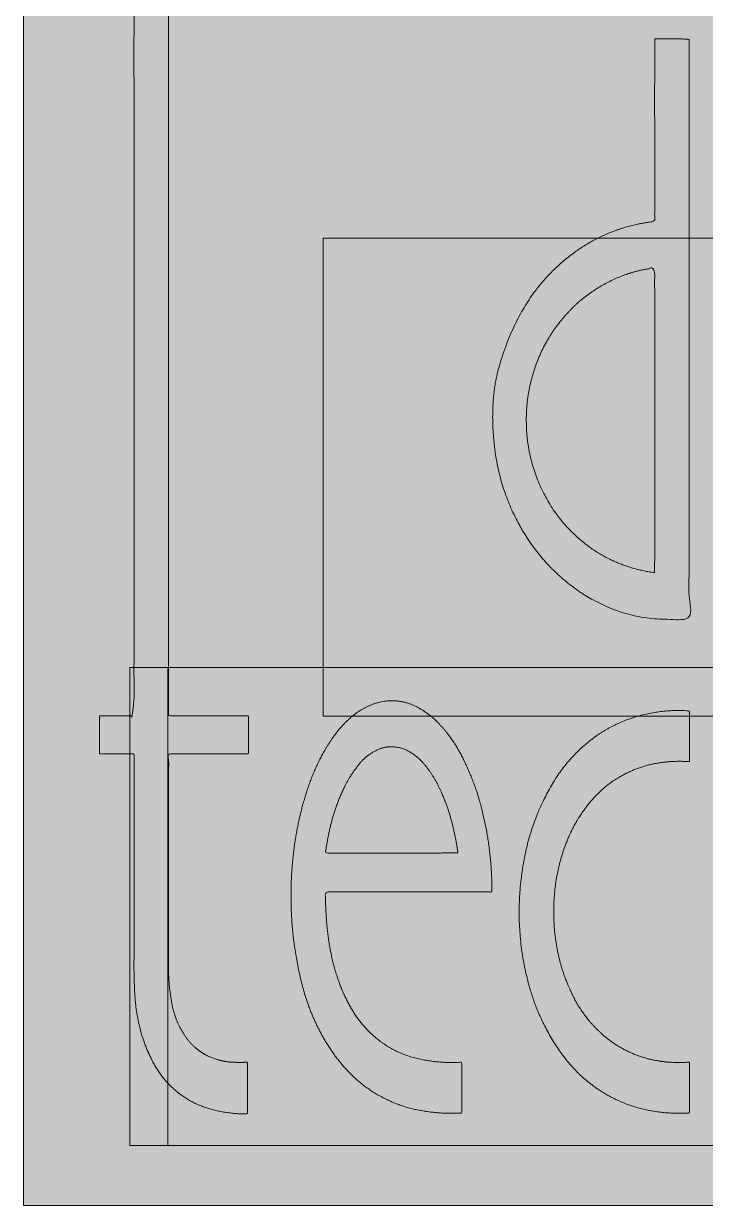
# Model space of a CAD drawing. Header units: millimetres. Extents: x 35.02 to 42.05, y 15.38 to 24.94.
# Drawn here: x 37.806 to 38.875, y 19.27 to 21.123 of the extents above; entities that cross this region are included whole.
import ezdxf

# ---------------------------------------------------------------- set-up
doc = ezdxf.new("R2010")
doc.units = ezdxf.units.MM
doc.header["$LTSCALE"] = 20
doc.layers.add('Smart box Ultra', color=7, linetype='Continuous', lineweight=5)

msp = doc.modelspace()

# ---------------------------------------------------------------- hatches: boundary and pattern name
at = {"layer": 'Smart box Ultra', "linetype": 'Continuous', "lineweight": 5, "transparency": 33554687}
h = msp.add_hatch(color=256, dxfattribs=at)
h.set_gradient(color1=(255, 0, 0), color2=(255, 0, 0))
h.paths.add_polyline_path([(39.2798, 19.3634), (37.9725, 19.3634), (37.9725, 20.1134), (38.2759, 20.1134), (38.2759, 20.0367), (39.2798, 20.0367), (39.2798, 19.3634), (39.8762, 19.3634), (39.8762, 20.1134), (39.4427, 20.1134), (39.4427, 20.7867), (39.2798, 20.7867), (39.2798, 21.2695), (37.8059, 21.2695), (37.8059, 19.2695), (39.2798, 19.2695)])
h.paths.add_polyline_path([(39.2798, 20.0367), (39.2798, 20.1134), (38.2759, 20.1134), (38.2759, 20.7867), (39.2798, 20.7867), (39.2798, 20.1134), (39.4427, 20.1134), (39.4427, 20.0367)])
at = {"layer": 'Smart box Ultra', "linetype": 'Continuous', "lineweight": 0, "true_color": 0xcccccb, "transparency": 33554687}
for points in [[(38.0332, 21.2019), (38.0332, 21.1858), (38.0332, 21.0442), (38.0332, 20.9027), (38.0332, 20.7612), (38.0332, 20.6197), (38.0333, 20.4781), (38.0333, 20.3366), (38.0334, 20.1951), (38.0334, 20.0535), (38.0334, 20.0374), (38.0352, 20.0374), (38.0503, 20.0375), (38.0655, 20.0375), (38.0808, 20.0375), (38.096, 20.0375), (38.1112, 20.0375), (38.1264, 20.0375), (38.1417, 20.0375), (38.1569, 20.0374), (38.1587, 20.0374), (38.1587, 19.9779), (38.1569, 19.9779), (38.1417, 19.9779), (38.1264, 19.9779), (38.1112, 19.9779), (38.096, 19.9778), (38.0807, 19.9778), (38.0655, 19.9778), (38.0503, 19.9778), (38.0352, 19.9777), (38.0334, 19.9777), (38.0334, 19.9731), (38.0334, 19.9321), (38.0333, 19.8911), (38.0333, 19.8502), (38.0332, 19.8092), (38.0332, 19.7683), (38.0332, 19.7273), (38.0332, 19.6864), (38.0332, 19.6454), (38.0332, 19.6407), (38.0332, 19.6392), (38.0331, 19.6256), (38.034, 19.6121), (38.0358, 19.5989), (38.0384, 19.5859), (38.042, 19.5732), (38.0466, 19.5607), (38.052, 19.5485), (38.0583, 19.5365), (38.0592, 19.5352), (38.0597, 19.5344), (38.0647, 19.5279), (38.07, 19.522), (38.0758, 19.5166), (38.0821, 19.5117), (38.0888, 19.5074), (38.0959, 19.5036), (38.1034, 19.5004), (38.1113, 19.4978), (38.1123, 19.4975), (38.1129, 19.4973), (38.1182, 19.4962), (38.1237, 19.4953), (38.1291, 19.4946), (38.1346, 19.494), (38.1401, 19.4937), (38.1456, 19.4937), (38.1512, 19.4938), (38.1567, 19.4941), (38.1574, 19.4941), (38.1574, 19.493), (38.1573, 19.4831), (38.1573, 19.4733), (38.1573, 19.4634), (38.1573, 19.4535), (38.1572, 19.4437), (38.1572, 19.4338), (38.1572, 19.4239), (38.1571, 19.414), (38.1571, 19.4129), (38.1555, 19.4129), (38.1404, 19.4133), (38.1258, 19.4147), (38.1116, 19.4174), (38.0979, 19.4211), (38.0845, 19.426), (38.0716, 19.432), (38.0591, 19.4391), (38.047, 19.4474), (38.0458, 19.4484), (38.0446, 19.4494), (38.0347, 19.4593), (38.0257, 19.4696), (38.0176, 19.4804), (38.0104, 19.4917), (38.004, 19.5035), (37.9985, 19.5158), (37.9938, 19.5285), (37.99, 19.5417), (37.9896, 19.5432), (37.9892, 19.5448), (37.9863, 19.5588), (37.9839, 19.5729), (37.9819, 19.587), (37.9804, 19.6012), (37.9794, 19.6154), (37.9788, 19.6297), (37.9787, 19.644), (37.979, 19.6584), (37.9791, 19.66), (37.9791, 19.6644), (37.9791, 19.703), (37.9791, 19.7417), (37.9791, 19.7803), (37.9791, 19.8189), (37.9791, 19.8575), (37.9791, 19.8961), (37.9791, 19.9347), (37.9791, 19.9733), (37.9791, 19.9777), (37.9251, 19.9777), (37.9251, 20.0374), (37.9258, 20.0374), (37.9324, 20.0374), (37.939, 20.0374), (37.9456, 20.0374), (37.9522, 20.0375), (37.9587, 20.0375), (37.9653, 20.0375), (37.9718, 20.0376), (37.9783, 20.0376), (37.9791, 20.0376), (37.9791, 20.0514), (37.9791, 20.1723), (37.9791, 20.2933), (37.9791, 20.4142), (37.9791, 20.5352), (37.9791, 20.6561), (37.9791, 20.7771), (37.9791, 20.8981), (37.9791, 21.0191), (37.9791, 21.0329), (37.979, 21.0353), (37.9792, 21.0544), (37.9792, 21.0723), (37.9793, 21.0889), (37.9793, 21.1043), (37.9793, 21.1185), (37.9793, 21.1315), (37.9793, 21.1432), (37.9792, 21.1536), (37.9791, 21.163), (37.979, 21.1712), (37.9789, 21.1784), (37.9789, 21.1846), (37.9788, 21.1897), (37.9787, 21.1938), (37.9787, 21.1968), (37.9787, 21.1987), (37.9787, 21.2001), (37.9786, 21.2012), (37.9786, 21.2021), (37.9786, 21.2028), (37.9786, 21.2033), (37.9786, 21.2036), (37.9786, 21.2037), (37.9786, 21.2036), (37.9786, 21.2034), (37.9787, 21.2032), (37.9788, 21.203), (37.9789, 21.2029), (37.9791, 21.2028), (37.9794, 21.2028), (37.9796, 21.2027), (37.98, 21.2027), (37.9802, 21.2027), (37.9805, 21.2027), (37.9806, 21.2027), (37.9806, 21.2027), (37.9806, 21.2027), (37.9805, 21.2027), (37.9803, 21.2027), (37.98, 21.2027), (37.98, 21.2027), (37.9804, 21.2028), (37.9814, 21.2028), (37.9828, 21.2027), (37.9847, 21.2027), (37.9872, 21.2027), (37.9902, 21.2027), (37.9936, 21.2027), (37.9973, 21.2027), (38.0009, 21.2027), (38.0043, 21.2027), (38.0077, 21.2027), (38.011, 21.2027), (38.0143, 21.2026), (38.0174, 21.2026), (38.0204, 21.2026), (38.0232, 21.2026), (38.0257, 21.2026), (38.0278, 21.2026), (38.0295, 21.2025), (38.0308, 21.2025), (38.0318, 21.2025), (38.0324, 21.2024), (38.0327, 21.2024), (38.0328, 21.2023), (38.0328, 21.2023), (38.0329, 21.2022), (38.033, 21.2022), (38.033, 21.2021), (38.0331, 21.202), (38.0331, 21.202)], [(38.796, 21.0991), (38.796, 21.0959), (38.796, 21.0608), (38.796, 21.0258), (38.796, 20.9908), (38.796, 20.9558), (38.796, 20.9208), (38.796, 20.8859), (38.796, 20.8509), (38.796, 20.8159), (38.796, 20.8127), (38.7945, 20.8125), (38.7778, 20.81), (38.7615, 20.8065), (38.7457, 20.8021), (38.7301, 20.7967), (38.715, 20.7904), (38.7003, 20.783), (38.686, 20.7748), (38.672, 20.7656), (38.6708, 20.7647), (38.6689, 20.7634), (38.6629, 20.7587), (38.6567, 20.7536), (38.6503, 20.7479), (38.6436, 20.7418), (38.6368, 20.7352), (38.6297, 20.7281), (38.6224, 20.7205), (38.615, 20.7124), (38.6077, 20.7041), (38.6009, 20.6959), (38.5948, 20.6877), (38.5893, 20.6795), (38.5843, 20.6714), (38.58, 20.6634), (38.5762, 20.6554), (38.573, 20.6474), (38.5703, 20.6399), (38.5679, 20.6333), (38.5658, 20.6276), (38.564, 20.6227), (38.5626, 20.6187), (38.5615, 20.6156), (38.5607, 20.6134), (38.5602, 20.612), (38.5598, 20.6108), (38.5592, 20.6089), (38.5584, 20.6064), (38.5575, 20.6033), (38.5563, 20.5996), (38.555, 20.5952), (38.5535, 20.5902), (38.5518, 20.5846), (38.5501, 20.5783), (38.5486, 20.5712), (38.5471, 20.5634), (38.5459, 20.5548), (38.5447, 20.5454), (38.5438, 20.5353), (38.5429, 20.5244), (38.5422, 20.5128), (38.5418, 20.5008), (38.5419, 20.4886), (38.5425, 20.4765), (38.5436, 20.4642), (38.5452, 20.4519), (38.5473, 20.4396), (38.5499, 20.4271), (38.553, 20.4146), (38.5565, 20.4022), (38.5605, 20.3899), (38.5649, 20.3778), (38.5698, 20.3659), (38.5751, 20.3542), (38.5808, 20.3426), (38.587, 20.3312), (38.5936, 20.3199), (38.5955, 20.317), (38.5967, 20.3151), (38.6017, 20.3078), (38.6072, 20.3004), (38.6133, 20.2928), (38.6198, 20.285), (38.6268, 20.277), (38.6344, 20.2688), (38.6424, 20.2605), (38.651, 20.252), (38.6603, 20.2436), (38.6706, 20.2357), (38.6818, 20.2282), (38.694, 20.2211), (38.7071, 20.2146), (38.7212, 20.2084), (38.7363, 20.2027), (38.7523, 20.1975), (38.7546, 20.1969), (38.7557, 20.1966), (38.7672, 20.194), (38.7787, 20.192), (38.7903, 20.1904), (38.802, 20.1893), (38.8136, 20.1887), (38.8253, 20.1885), (38.8371, 20.1888), (38.8489, 20.1896), (38.85, 20.1897), (38.85, 20.2), (38.85, 20.311), (38.85, 20.4219), (38.85, 20.5329), (38.85, 20.6439), (38.85, 20.7549), (38.8501, 20.8659), (38.8501, 20.9769), (38.8502, 21.088), (38.8502, 21.0983), (38.8496, 21.0983), (38.8434, 21.0986), (38.8377, 21.0989), (38.8323, 21.0991), (38.8273, 21.0993), (38.8228, 21.0994), (38.8186, 21.0994), (38.8148, 21.0994), (38.8114, 21.0994), (38.8084, 21.0993), (38.8057, 21.0992), (38.8034, 21.0992), (38.8015, 21.0991), (38.7999, 21.0991), (38.7987, 21.0991), (38.7978, 21.0991), (38.7973, 21.0991), (38.797, 21.0991), (38.7967, 21.0991), (38.7965, 21.0991), (38.7963, 21.0991), (38.7962, 21.0991), (38.796, 21.0991), (38.796, 21.0991), (38.7959, 21.0991), (38.7959, 21.0991), (38.7959, 21.0991), (38.7959, 21.0991), (38.7959, 21.0991), (38.7959, 21.0991), (38.796, 21.0991), (38.796, 21.0991)], [(38.3665, 19.5261), (38.3655, 19.5268), (38.3582, 19.5327), (38.3515, 19.5387), (38.3452, 19.5446), (38.3395, 19.5506), (38.3343, 19.5566), (38.3296, 19.5626), (38.3255, 19.5687), (38.3218, 19.5747), (38.3185, 19.5807), (38.3155, 19.5866), (38.3126, 19.5922), (38.3099, 19.5977), (38.3075, 19.603), (38.3052, 19.6082), (38.3032, 19.6132), (38.3013, 19.6181), (38.3009, 19.6192), (38.3004, 19.6206), (38.2952, 19.6376), (38.2907, 19.6548), (38.287, 19.672), (38.284, 19.6894), (38.2818, 19.7068), (38.2803, 19.7244), (38.2795, 19.742), (38.2795, 19.7598), (38.2795, 19.7613), (38.2823, 19.7613), (38.3142, 19.7613), (38.3462, 19.7613), (38.3781, 19.7613), (38.4101, 19.7612), (38.4421, 19.7613), (38.474, 19.7613), (38.506, 19.7613), (38.5379, 19.7613), (38.5406, 19.7613), (38.5407, 19.763), (38.5403, 19.7822), (38.5392, 19.8014), (38.5374, 19.8205), (38.5349, 19.8395), (38.5317, 19.8584), (38.5279, 19.8772), (38.5233, 19.896), (38.518, 19.9146), (38.5176, 19.9162), (38.5171, 19.9174), (38.5139, 19.927), (38.5106, 19.9362), (38.5072, 19.945), (38.5037, 19.9534), (38.5001, 19.9614), (38.4964, 19.969), (38.4926, 19.9761), (38.4886, 19.9829), (38.4846, 19.9892), (38.4807, 19.9953), (38.4767, 20.0011), (38.4728, 20.0066), (38.4688, 20.0118), (38.4649, 20.0167), (38.461, 20.0213), (38.4571, 20.0256), (38.4561, 20.0266), (38.4556, 20.0272), (38.4511, 20.0316), (38.4466, 20.0357), (38.4421, 20.0394), (38.4376, 20.0428), (38.4332, 20.0458), (38.4287, 20.0485), (38.4243, 20.0508), (38.4198, 20.0527), (38.4154, 20.0544), (38.4112, 20.0559), (38.407, 20.0572), (38.4029, 20.0583), (38.399, 20.0593), (38.3952, 20.06), (38.3914, 20.0605), (38.3878, 20.0608), (38.387, 20.0609), (38.3862, 20.0609), (38.383, 20.0609), (38.3797, 20.0608), (38.3762, 20.0605), (38.3726, 20.06), (38.3689, 20.0594), (38.3651, 20.0586), (38.3612, 20.0577), (38.3572, 20.0566), (38.353, 20.0553), (38.3488, 20.0537), (38.3446, 20.0518), (38.3404, 20.0496), (38.336, 20.0471), (38.3317, 20.0443), (38.3273, 20.0412), (38.3228, 20.0378), (38.3223, 20.0374), (38.3216, 20.0368), (38.3142, 20.0299), (38.3072, 20.0228), (38.3006, 20.0153), (38.2943, 20.0076), (38.2885, 19.9996), (38.283, 19.9913), (38.2778, 19.9827), (38.2731, 19.9738), (38.2727, 19.9731), (38.2721, 19.9719), (38.2654, 19.9576), (38.2592, 19.9431), (38.2536, 19.9284), (38.2485, 19.9136), (38.244, 19.8986), (38.24, 19.8834), (38.2366, 19.8681), (38.2338, 19.8525), (38.2335, 19.8512), (38.2333, 19.8497), (38.2307, 19.8321), (38.2286, 19.8144), (38.227, 19.7967), (38.226, 19.779), (38.2255, 19.7613), (38.2256, 19.7435), (38.2261, 19.7256), (38.2272, 19.7078), (38.2274, 19.7063), (38.2275, 19.7043), (38.2284, 19.6956), (38.2295, 19.6865), (38.2307, 19.677), (38.2322, 19.6672), (38.2338, 19.657), (38.2357, 19.6464), (38.2377, 19.6355), (38.24, 19.6242), (38.2427, 19.6126), (38.2461, 19.6007), (38.2502, 19.5885), (38.2551, 19.576), (38.2606, 19.5633), (38.2669, 19.5503), (38.2739, 19.537), (38.2816, 19.5234), (38.2827, 19.5216), (38.2833, 19.5205), (38.2863, 19.5159), (38.2896, 19.5111), (38.2931, 19.5062), (38.2969, 19.5011), (38.3009, 19.496), (38.3052, 19.4907), (38.3097, 19.4853), (38.3145, 19.4797), (38.3197, 19.4742), (38.3254, 19.4687), (38.3316, 19.4634), (38.3383, 19.4581), (38.3455, 19.453), (38.3532, 19.448), (38.3614, 19.4431), (38.3702, 19.4382), (38.3713, 19.4377), (38.3725, 19.4371), (38.3816, 19.4329), (38.3905, 19.4291), (38.3992, 19.4259), (38.4077, 19.423), (38.4159, 19.4207), (38.424, 19.4188), (38.4319, 19.4173), (38.4395, 19.4163), (38.447, 19.4156), (38.4541, 19.415), (38.4611, 19.4146), (38.4678, 19.4143), (38.4742, 19.4141), (38.4804, 19.414), (38.4863, 19.4141), (38.492, 19.4143), (38.4933, 19.4144), (38.4933, 19.4152), (38.4934, 19.4249), (38.4934, 19.4347), (38.4934, 19.4444), (38.4934, 19.4542), (38.4934, 19.4639), (38.4934, 19.4737), (38.4934, 19.4835), (38.4933, 19.4933), (38.4933, 19.4941), (38.492, 19.494), (38.4826, 19.4936), (38.4736, 19.4935), (38.4648, 19.4937), (38.4564, 19.4942), (38.4482, 19.495), (38.4404, 19.4961), (38.4328, 19.4976), (38.4256, 19.4994), (38.4187, 19.5013), (38.4124, 19.5031), (38.4066, 19.505), (38.4014, 19.5068), (38.3966, 19.5087), (38.3924, 19.5105), (38.3887, 19.5122), (38.3855, 19.514), (38.3826, 19.5156), (38.3801, 19.5172), (38.3777, 19.5186), (38.3757, 19.5199), (38.3738, 19.5211), (38.3722, 19.5221), (38.3708, 19.523), (38.3697, 19.5238), (38.3688, 19.5245), (38.368, 19.525), (38.3673, 19.5255), (38.3668, 19.5259), (38.3664, 19.5261), (38.3662, 19.5263), (38.3661, 19.5264), (38.3661, 19.5264), (38.3662, 19.5263), (38.3663, 19.5262), (38.3664, 19.5262), (38.3664, 19.5261), (38.3665, 19.5261), (38.3665, 19.5261), (38.3665, 19.5261), (38.3665, 19.5261), (38.3665, 19.5261), (38.3665, 19.526), (38.3665, 19.526), (38.3665, 19.5261), (38.3665, 19.5261), (38.3665, 19.5261), (38.3665, 19.5261)], [(38.7049, 20.0061), (38.7062, 20.007), (38.7165, 20.0136), (38.7267, 20.0196), (38.7368, 20.0249), (38.7467, 20.0294), (38.7564, 20.0333), (38.766, 20.0366), (38.7755, 20.0391), (38.7848, 20.0409), (38.7938, 20.0423), (38.8026, 20.0434), (38.8111, 20.0443), (38.8193, 20.045), (38.8272, 20.0454), (38.8347, 20.0455), (38.842, 20.0455), (38.849, 20.0452), (38.8506, 20.045), (38.8506, 20.0442), (38.8506, 20.0344), (38.8506, 20.0247), (38.8506, 20.0149), (38.8506, 20.0052), (38.8506, 19.9954), (38.8506, 19.9857), (38.8506, 19.976), (38.8506, 19.9663), (38.8506, 19.9654), (38.8496, 19.9655), (38.8367, 19.9661), (38.824, 19.9658), (38.8116, 19.9648), (38.7993, 19.9629), (38.7872, 19.9603), (38.7753, 19.9568), (38.7636, 19.9526), (38.7521, 19.9475), (38.7511, 19.947), (38.7499, 19.9464), (38.7447, 19.9435), (38.7394, 19.9403), (38.734, 19.9368), (38.7286, 19.933), (38.7231, 19.9288), (38.7175, 19.9243), (38.7118, 19.9195), (38.7061, 19.9144), (38.7004, 19.9089), (38.6948, 19.9028), (38.6895, 19.8963), (38.6842, 19.8892), (38.6792, 19.8816), (38.6743, 19.8735), (38.6696, 19.8649), (38.665, 19.8558), (38.6644, 19.8546), (38.6635, 19.8527), (38.66, 19.8443), (38.6566, 19.8354), (38.6534, 19.826), (38.6504, 19.8162), (38.6476, 19.8059), (38.6449, 19.7951), (38.6425, 19.7839), (38.6402, 19.7722), (38.6383, 19.76), (38.6372, 19.7474), (38.6368, 19.7342), (38.637, 19.7205), (38.638, 19.7063), (38.6397, 19.6916), (38.6421, 19.6765), (38.6452, 19.6608), (38.6457, 19.6587), (38.646, 19.6574), (38.6487, 19.647), (38.6515, 19.6371), (38.6546, 19.6277), (38.658, 19.6187), (38.6615, 19.6102), (38.6653, 19.6021), (38.6693, 19.5946), (38.6735, 19.5875), (38.6778, 19.5808), (38.6821, 19.5744), (38.6865, 19.5684), (38.6908, 19.5627), (38.6951, 19.5573), (38.6994, 19.5523), (38.7037, 19.5475), (38.708, 19.5431), (38.7091, 19.5422), (38.7098, 19.5415), (38.7189, 19.5335), (38.7285, 19.5262), (38.7384, 19.5197), (38.7487, 19.5139), (38.7594, 19.5087), (38.7704, 19.5044), (38.7819, 19.5007), (38.7937, 19.4977), (38.7947, 19.4975), (38.7953, 19.4974), (38.8021, 19.4962), (38.8089, 19.4953), (38.8157, 19.4945), (38.8225, 19.494), (38.8294, 19.4937), (38.8362, 19.4936), (38.8431, 19.4938), (38.85, 19.4941), (38.8506, 19.4941), (38.8506, 19.4146), (38.8492, 19.4145), (38.8432, 19.4142), (38.8368, 19.4141), (38.8302, 19.4142), (38.8234, 19.4144), (38.8163, 19.4149), (38.8089, 19.4154), (38.8012, 19.4162), (38.7933, 19.4171), (38.7852, 19.4183), (38.7768, 19.4201), (38.7684, 19.4224), (38.7597, 19.4253), (38.7508, 19.4286), (38.7418, 19.4325), (38.7326, 19.4369), (38.7233, 19.4419), (38.7221, 19.4425), (38.7203, 19.4435), (38.7073, 19.452), (38.6952, 19.4607), (38.6841, 19.4696), (38.6739, 19.4787), (38.6647, 19.4879), (38.6564, 19.4973), (38.649, 19.507), (38.6426, 19.5168), (38.6369, 19.5266), (38.6315, 19.5361), (38.6265, 19.5453), (38.6219, 19.5543), (38.6177, 19.5631), (38.6139, 19.5715), (38.6104, 19.5798), (38.6074, 19.5877), (38.6067, 19.5896), (38.6058, 19.5921), (38.5997, 19.6118), (38.5946, 19.6309), (38.5903, 19.6494), (38.587, 19.6674), (38.5846, 19.6848), (38.5831, 19.7016), (38.5826, 19.7179), (38.5829, 19.7336), (38.5839, 19.7487), (38.585, 19.7633), (38.5865, 19.7774), (38.5881, 19.7909), (38.59, 19.8038), (38.5922, 19.8162), (38.5946, 19.8281), (38.5972, 19.8394), (38.5979, 19.8419), (38.5985, 19.8439), (38.6023, 19.8572), (38.6065, 19.8699), (38.611, 19.8821), (38.6158, 19.8937), (38.6208, 19.9048), (38.6262, 19.9153), (38.6319, 19.9253), (38.6379, 19.9347), (38.6439, 19.9434), (38.6496, 19.9514), (38.6549, 19.9586), (38.66, 19.9651), (38.6647, 19.9708), (38.6691, 19.9758), (38.6732, 19.98), (38.677, 19.9835), (38.6804, 19.9864), (38.6835, 19.9891), (38.6862, 19.9914), (38.6886, 19.9934), (38.6906, 19.9951), (38.6923, 19.9965), (38.6936, 19.9976), (38.6946, 19.9984), (38.6954, 19.999), (38.6963, 19.9997), (38.6972, 20.0004), (38.6981, 20.0011), (38.699, 20.0018), (38.7, 20.0025), (38.7009, 20.0032), (38.702, 20.0039), (38.7029, 20.0046), (38.7038, 20.0052), (38.7044, 20.0057), (38.7049, 20.0061), (38.7053, 20.0063), (38.7055, 20.0065), (38.7056, 20.0066), (38.7055, 20.0065), (38.7054, 20.0064), (38.7052, 20.0063), (38.7051, 20.0062), (38.705, 20.0062), (38.705, 20.0061), (38.7049, 20.0061), (38.7049, 20.006), (38.7049, 20.006), (38.7048, 20.006), (38.7048, 20.006), (38.7048, 20.006), (38.7048, 20.006), (38.7049, 20.006), (38.7049, 20.006), (38.7049, 20.006)]]:
    msp.add_hatch(color=254, dxfattribs=at).paths.add_polyline_path(points)

# ---------------------------------------------------------------- linework, layer by layer
at = {"layer": 'Smart box Ultra', "color": 7, "lineweight": 15}
for p, q in [((37.8059, 19.2695), (37.8059, 21.2695)), ((39.8059, 19.2695), (37.8059, 19.2695))]:
    msp.add_line(p, q, dxfattribs=at)
at = {"layer": 'Smart box Ultra', "color": 7, "lineweight": 5, "flags": 128}
for points in [[(37.8059, 21.2695), (37.8059, 19.2695), (39.8059, 19.2695), (39.8059, 21.2695)], [(37.8059, 21.2695), (37.8059, 19.2695), (39.8059, 19.2695), (39.8059, 21.2695)], [(38.0319, 19.3634), (39.6703, 19.3634), (39.6703, 20.1134), (38.0319, 20.1134)]]:
    msp.add_lwpolyline(points, close=True, dxfattribs=at)
at = {"layer": 'Smart box Ultra', "flags": 128}
for points in [[(37.8059, 21.2695), (37.8059, 19.2695), (37.8059, 19.2695), (39.2798, 19.2695), (39.2798, 19.2695), (39.2798, 21.2695), (39.2798, 21.2695), (37.8059, 21.2695), (37.8059, 21.2695), (37.8059, 21.2695)], [(37.8059, 21.2695), (37.8059, 19.2695), (39.8059, 19.2695), (39.8059, 21.2695)], [(38.2759, 20.0367), (39.4427, 20.0367), (39.4427, 20.0367), (39.4427, 20.7867), (39.4427, 20.7867), (38.2759, 20.7867), (38.2759, 20.7867), (38.2759, 20.0367), (38.2759, 20.0367), (38.2759, 20.0367)], [(37.9725, 19.3634), (39.8762, 19.3634), (39.8762, 19.3634), (39.8762, 20.1134), (39.8762, 20.1134), (37.9725, 20.1134), (37.9725, 20.1134), (37.9725, 19.3634)]]:
    msp.add_lwpolyline(points, close=True, dxfattribs=at)
at = {"layer": 'Smart box Ultra', "color": 7, "lineweight": 15, "flags": 128}
msp.add_lwpolyline([(37.8059, 19.2695), (37.8059, 21.2695), (39.8059, 21.2695), (39.8059, 19.2695)], close=True, dxfattribs=at)
at = {"layer": 'Smart box Ultra', "color": 7, "lineweight": 15}
for points, knots in [([(38.0332, 21.2019), (38.0332, 20.9108), (38.0333, 20.3285), (38.0334, 20.0374), (38.0646, 20.0375), (38.1273, 20.0375), (38.1587, 20.0374), (38.1587, 20.0076), (38.1587, 19.9779), (38.1273, 19.9778), (38.0646, 19.9779), (38.0334, 19.9777), (38.0333, 19.8935), (38.0332, 19.725), (38.0332, 19.6407), (38.0334, 19.6136), (38.0435, 19.5585), (38.0592, 19.5352), (38.0683, 19.5215), (38.0957, 19.5017), (38.1123, 19.4975), (38.1231, 19.4944), (38.146, 19.4936), (38.1574, 19.4941), (38.1572, 19.4738), (38.1573, 19.4332), (38.1571, 19.4129), (38.1274, 19.4126), (38.0686, 19.4293), (38.0458, 19.4484), (38.0238, 19.4667), (37.9966, 19.5166), (37.9896, 19.5432), (37.9819, 19.5718), (37.9787, 19.6306), (37.9791, 19.66), (37.9791, 19.7395), (37.9792, 19.8984), (37.9791, 19.9777), (37.9521, 19.9777), (37.9251, 19.9777), (37.9251, 20.0076), (37.9251, 20.0374), (37.9386, 20.0375), (37.9657, 20.0374), (37.9791, 20.0376), (37.9792, 20.2864), (37.9791, 20.784), (37.9791, 21.0329), (37.9789, 21.0754), (37.9794, 21.1603), (37.9786, 21.2028), (37.9789, 21.2028), (37.9793, 21.2028), (37.9925, 21.2026), (38.0191, 21.2027), (38.0324, 21.2026)], [0, 0, 0, 0.142518, 0.285036, 0.285036, 0.300304, 0.315571, 0.315571, 0.330044, 0.330044, 0.345311, 0.360579, 0.360579, 0.401829, 0.443079, 0.443079, 0.456363, 0.469647, 0.469647, 0.477397, 0.485148, 0.485148, 0.490295, 0.495442, 0.495442, 0.504601, 0.513759, 0.513759, 0.52717, 0.54058, 0.54058, 0.553446, 0.566312, 0.566312, 0.580152, 0.593993, 0.593993, 0.631478, 0.668963, 0.668963, 0.681709, 0.681709, 0.695795, 0.695795, 0.702197, 0.708599, 0.708599, 0.827599, 0.946599, 0.946599, 0.966919, 0.98724, 0.98724, 0.987404, 0.987404, 0.993702, 1, 1, 1]), ([(38.796, 21.0991), (38.7959, 21.0274), (38.796, 20.8842), (38.796, 20.8127), (38.762, 20.8092), (38.698, 20.7845), (38.6708, 20.7647), (38.6303, 20.7356), (38.5736, 20.6537), (38.5356, 20.5356), (38.5539, 20.3813), (38.5955, 20.317), (38.6226, 20.2748), (38.7045, 20.2105), (38.7546, 20.1969), (38.7778, 20.1902), (38.826, 20.1879), (38.85, 20.1897), (38.8501, 20.4167), (38.8499, 20.8711), (38.8502, 21.0983), (38.8367, 21.0995), (38.8096, 21.0988), (38.796, 21.0991)], [0, 0, 0, 0.087534, 0.175069, 0.175069, 0.216878, 0.258687, 0.258687, 0.320515, 0.382343, 0.444171, 0.505999, 0.505999, 0.546479, 0.586959, 0.586959, 0.60571, 0.62446, 0.62446, 0.801645, 0.978831, 0.978831, 0.989416, 1, 1, 1]), ([(38.7956, 20.262), (38.7631, 20.2663), (38.7027, 20.293), (38.6785, 20.3143), (38.6382, 20.3487), (38.5949, 20.4463), (38.5946, 20.4977), (38.5938, 20.544), (38.6264, 20.6335), (38.6585, 20.6682), (38.6846, 20.6974), (38.756, 20.7349), (38.7958, 20.7402), (38.7962, 20.6498), (38.7959, 20.4694), (38.796, 20.3792), (38.7959, 20.3499), (38.7963, 20.2912), (38.7956, 20.262)], [0, 0, 0, 0.055561, 0.111122, 0.111122, 0.20229, 0.293457, 0.293457, 0.375618, 0.457779, 0.457779, 0.525813, 0.593846, 0.593846, 0.747043, 0.90024, 0.90024, 0.95012, 1, 1, 1]), ([(38.3665, 19.5261), (38.3427, 19.5435), (38.3105, 19.5924), (38.2887, 19.6534), (38.2792, 19.7253), (38.2795, 19.7613), (38.3448, 19.7613), (38.4754, 19.7612), (38.5406, 19.7613), (38.5408, 19.8005), (38.5293, 19.8786), (38.5176, 19.9162), (38.5076, 19.9461), (38.4786, 20.0034), (38.4561, 20.0266), (38.4426, 20.0404), (38.4071, 20.0601), (38.387, 20.0609), (38.3691, 20.0618), (38.3358, 20.0482), (38.3223, 20.0374), (38.3064, 20.0242), (38.2821, 19.991), (38.2727, 19.9731), (38.2579, 19.9444), (38.239, 19.8828), (38.2335, 19.8512), (38.2274, 19.8154), (38.2244, 19.7426), (38.2274, 19.7063), (38.2315, 19.6582), (38.2567, 19.5635), (38.2827, 19.5216), (38.2987, 19.4956), (38.3433, 19.4518), (38.3713, 19.4377), (38.3993, 19.4234), (38.462, 19.4126), (38.4933, 19.4144), (38.4935, 19.4342), (38.4933, 19.4741), (38.4933, 19.4941), (38.4601, 19.4919), (38.3934, 19.5063), (38.3665, 19.5261)], [0, 0, 0, 0.02938, 0.05876, 0.096317, 0.133874, 0.133874, 0.201846, 0.269818, 0.269818, 0.310662, 0.351507, 0.351507, 0.384293, 0.417078, 0.417078, 0.436759, 0.45644, 0.45644, 0.473861, 0.491281, 0.491281, 0.511992, 0.532703, 0.532703, 0.56579, 0.598877, 0.598877, 0.636462, 0.674046, 0.674046, 0.72373, 0.773415, 0.773415, 0.804225, 0.835035, 0.835035, 0.865792, 0.89655, 0.89655, 0.915973, 0.935395, 0.935395, 0.967698, 1, 1, 1]), ([(38.7049, 20.0061), (38.7361, 20.0281), (38.8122, 20.048), (38.8506, 20.045), (38.8505, 20.025), (38.8506, 19.9853), (38.8506, 19.9654), (38.825, 19.9674), (38.7738, 19.9586), (38.7511, 19.947), (38.7216, 19.9323), (38.6779, 19.8833), (38.6644, 19.8546), (38.6431, 19.8088), (38.6344, 19.7074), (38.6457, 19.6587), (38.6534, 19.6264), (38.6843, 19.5656), (38.7091, 19.5422), (38.7266, 19.5253), (38.7704, 19.5023), (38.7947, 19.4975), (38.8084, 19.4945), (38.8366, 19.4934), (38.8506, 19.4941), (38.8506, 19.4544), (38.8506, 19.4146), (38.8173, 19.4122), (38.7508, 19.426), (38.7221, 19.4425), (38.6796, 19.4666), (38.6224, 19.5454), (38.6067, 19.5896), (38.5856, 19.6503), (38.5816, 19.78), (38.5979, 19.8419), (38.6108, 19.8894), (38.6631, 19.9767), (38.7049, 20.0061)], [0, 0, 0, 0.040652, 0.081304, 0.081304, 0.102384, 0.123465, 0.123465, 0.15072, 0.177974, 0.177974, 0.213318, 0.248661, 0.248661, 0.305019, 0.361378, 0.361378, 0.398901, 0.436424, 0.436424, 0.463168, 0.489912, 0.489912, 0.505084, 0.520257, 0.520257, 0.56319, 0.56319, 0.599295, 0.635401, 0.635401, 0.688584, 0.741768, 0.741768, 0.814819, 0.88787, 0.88787, 0.943935, 1, 1, 1]), ([(38.3104, 19.928), (38.3191, 19.945), (38.3438, 19.9762), (38.3623, 19.9845), (38.3747, 19.9902), (38.4026, 19.9869), (38.4292, 19.9695), (38.4508, 19.9397), (38.4585, 19.9236), (38.4699, 19.8996), (38.4837, 19.8482), (38.4874, 19.8223), (38.4354, 19.8221), (38.3316, 19.8222), (38.2795, 19.822), (38.2829, 19.8495), (38.298, 19.9031), (38.3104, 19.928)], [0, 0, 0, 0.060725, 0.12145, 0.12145, 0.162271, 0.203092, 0.260214, 0.317335, 0.317335, 0.401952, 0.48657, 0.48657, 0.654277, 0.821984, 0.821984, 0.910992, 1, 1, 1])]:
    msp.add_open_spline(points, degree=2, knots=knots, dxfattribs=at)
at = {"layer": 'Smart box Ultra', "color": 7, "lineweight": 5}
for points, knots in [([(38.0332, 21.2019), (38.0332, 20.9108), (38.0333, 20.3285), (38.0334, 20.0374), (38.0646, 20.0375), (38.1273, 20.0375), (38.1587, 20.0374), (38.1587, 20.0076), (38.1587, 19.9779), (38.1273, 19.9778), (38.0646, 19.9779), (38.0334, 19.9777), (38.0333, 19.8935), (38.0332, 19.725), (38.0332, 19.6407), (38.0334, 19.6136), (38.0435, 19.5585), (38.0592, 19.5352), (38.0683, 19.5215), (38.0957, 19.5017), (38.1123, 19.4975), (38.1231, 19.4944), (38.146, 19.4936), (38.1574, 19.4941), (38.1572, 19.4738), (38.1573, 19.4332), (38.1571, 19.4129), (38.1274, 19.4126), (38.0686, 19.4293), (38.0458, 19.4484), (38.0238, 19.4667), (37.9966, 19.5166), (37.9896, 19.5432), (37.9819, 19.5718), (37.9787, 19.6306), (37.9791, 19.66), (37.9791, 19.7395), (37.9792, 19.8984), (37.9791, 19.9777), (37.9521, 19.9777), (37.9251, 19.9777), (37.9251, 20.0076), (37.9251, 20.0374), (37.9386, 20.0375), (37.9657, 20.0374), (37.9791, 20.0376), (37.9792, 20.2864), (37.9791, 20.784), (37.9791, 21.0329), (37.9789, 21.0754), (37.9794, 21.1603), (37.9786, 21.2028), (37.9789, 21.2028), (37.9793, 21.2028), (37.9925, 21.2026), (38.0191, 21.2027), (38.0324, 21.2026), (38.0328, 21.2022), (38.0332, 21.2019)], [0, 0, 0, 0.142483, 0.284965, 0.284965, 0.300229, 0.315493, 0.315493, 0.329962, 0.329962, 0.345226, 0.360489, 0.360489, 0.401729, 0.442969, 0.442969, 0.45625, 0.46953, 0.46953, 0.477279, 0.485028, 0.485028, 0.490174, 0.495319, 0.495319, 0.504476, 0.513632, 0.513632, 0.527039, 0.540446, 0.540446, 0.553309, 0.566172, 0.566172, 0.580009, 0.593846, 0.593846, 0.631322, 0.668797, 0.668797, 0.68154, 0.68154, 0.695622, 0.695622, 0.702023, 0.708424, 0.708424, 0.827394, 0.946365, 0.946365, 0.96668, 0.986995, 0.986995, 0.987159, 0.987159, 0.993456, 0.999752, 0.999752, 1, 1, 1]), ([(38.796, 21.0991), (38.7959, 21.0274), (38.796, 20.8842), (38.796, 20.8127), (38.762, 20.8092), (38.698, 20.7845), (38.6708, 20.7647), (38.6303, 20.7356), (38.5736, 20.6537), (38.5356, 20.5356), (38.5539, 20.3813), (38.5955, 20.317), (38.6226, 20.2748), (38.7045, 20.2105), (38.7546, 20.1969), (38.7778, 20.1902), (38.826, 20.1879), (38.85, 20.1897), (38.8501, 20.4167), (38.8499, 20.8711), (38.8502, 21.0983), (38.8367, 21.0995), (38.8096, 21.0988), (38.796, 21.0991)], [0, 0, 0, 0.087534, 0.175069, 0.175069, 0.216878, 0.258687, 0.258687, 0.320515, 0.382343, 0.444171, 0.505999, 0.505999, 0.546479, 0.586959, 0.586959, 0.60571, 0.62446, 0.62446, 0.801645, 0.978831, 0.978831, 0.989416, 1, 1, 1]), ([(38.7956, 20.262), (38.7631, 20.2663), (38.7027, 20.293), (38.6785, 20.3143), (38.6382, 20.3487), (38.5949, 20.4463), (38.5946, 20.4977), (38.5938, 20.544), (38.6264, 20.6335), (38.6585, 20.6682), (38.6846, 20.6974), (38.756, 20.7349), (38.7958, 20.7402), (38.7962, 20.6498), (38.7959, 20.4694), (38.796, 20.3792), (38.7959, 20.3499), (38.7963, 20.2912), (38.7956, 20.262)], [0, 0, 0, 0.055561, 0.111122, 0.111122, 0.20229, 0.293457, 0.293457, 0.375618, 0.457779, 0.457779, 0.525813, 0.593846, 0.593846, 0.747043, 0.90024, 0.90024, 0.95012, 1, 1, 1]), ([(38.3665, 19.5261), (38.3427, 19.5435), (38.3105, 19.5924), (38.2887, 19.6534), (38.2792, 19.7253), (38.2795, 19.7613), (38.3448, 19.7613), (38.4754, 19.7612), (38.5406, 19.7613), (38.5408, 19.8005), (38.5293, 19.8786), (38.5176, 19.9162), (38.5076, 19.9461), (38.4786, 20.0034), (38.4561, 20.0266), (38.4426, 20.0404), (38.4071, 20.0601), (38.387, 20.0609), (38.3691, 20.0618), (38.3358, 20.0482), (38.3223, 20.0374), (38.3064, 20.0242), (38.2821, 19.991), (38.2727, 19.9731), (38.2579, 19.9444), (38.239, 19.8828), (38.2335, 19.8512), (38.2274, 19.8154), (38.2244, 19.7426), (38.2274, 19.7063), (38.2315, 19.6582), (38.2567, 19.5635), (38.2827, 19.5216), (38.2987, 19.4956), (38.3433, 19.4518), (38.3713, 19.4377), (38.3993, 19.4234), (38.462, 19.4126), (38.4933, 19.4144), (38.4935, 19.4342), (38.4933, 19.4741), (38.4933, 19.4941), (38.4601, 19.4919), (38.3934, 19.5063), (38.3665, 19.5261)], [0, 0, 0, 0.02938, 0.05876, 0.096317, 0.133874, 0.133874, 0.201846, 0.269818, 0.269818, 0.310662, 0.351507, 0.351507, 0.384293, 0.417078, 0.417078, 0.436759, 0.45644, 0.45644, 0.473861, 0.491281, 0.491281, 0.511992, 0.532703, 0.532703, 0.56579, 0.598877, 0.598877, 0.636462, 0.674046, 0.674046, 0.72373, 0.773415, 0.773415, 0.804225, 0.835035, 0.835035, 0.865792, 0.89655, 0.89655, 0.915973, 0.935395, 0.935395, 0.967698, 1, 1, 1]), ([(38.7049, 20.0061), (38.7361, 20.0281), (38.8122, 20.048), (38.8506, 20.045), (38.8505, 20.025), (38.8506, 19.9853), (38.8506, 19.9654), (38.825, 19.9674), (38.7738, 19.9586), (38.7511, 19.947), (38.7216, 19.9323), (38.6779, 19.8833), (38.6644, 19.8546), (38.6431, 19.8088), (38.6344, 19.7074), (38.6457, 19.6587), (38.6534, 19.6264), (38.6843, 19.5656), (38.7091, 19.5422), (38.7266, 19.5253), (38.7704, 19.5023), (38.7947, 19.4975), (38.8084, 19.4945), (38.8366, 19.4934), (38.8506, 19.4941), (38.8506, 19.4544), (38.8506, 19.4146), (38.8173, 19.4122), (38.7508, 19.426), (38.7221, 19.4425), (38.6796, 19.4666), (38.6224, 19.5454), (38.6067, 19.5896), (38.5856, 19.6503), (38.5816, 19.78), (38.5979, 19.8419), (38.6108, 19.8894), (38.6631, 19.9767), (38.7049, 20.0061)], [0, 0, 0, 0.040652, 0.081304, 0.081304, 0.102384, 0.123465, 0.123465, 0.15072, 0.177974, 0.177974, 0.213318, 0.248661, 0.248661, 0.305019, 0.361378, 0.361378, 0.398901, 0.436424, 0.436424, 0.463168, 0.489912, 0.489912, 0.505084, 0.520257, 0.520257, 0.56319, 0.56319, 0.599295, 0.635401, 0.635401, 0.688584, 0.741768, 0.741768, 0.814819, 0.88787, 0.88787, 0.943935, 1, 1, 1]), ([(38.3104, 19.928), (38.3191, 19.945), (38.3438, 19.9762), (38.3623, 19.9845), (38.3747, 19.9902), (38.4026, 19.9869), (38.4292, 19.9695), (38.4508, 19.9397), (38.4585, 19.9236), (38.4699, 19.8996), (38.4837, 19.8482), (38.4874, 19.8223), (38.4354, 19.8221), (38.3316, 19.8222), (38.2795, 19.822), (38.2829, 19.8495), (38.298, 19.9031), (38.3104, 19.928)], [0, 0, 0, 0.060725, 0.12145, 0.12145, 0.162271, 0.203092, 0.260214, 0.317335, 0.317335, 0.401952, 0.48657, 0.48657, 0.654277, 0.821984, 0.821984, 0.910992, 1, 1, 1])]:
    msp.add_open_spline(points, degree=2, knots=knots, dxfattribs=at)
at = {"layer": 'Smart box Ultra'}
for points, knots in [([(38.0332, 21.2019), (38.0332, 20.9108), (38.0333, 20.3285), (38.0334, 20.0374), (38.0646, 20.0375), (38.1273, 20.0375), (38.1587, 20.0374), (38.1587, 20.0076), (38.1587, 19.9779), (38.1273, 19.9778), (38.0646, 19.9779), (38.0334, 19.9777), (38.0333, 19.8935), (38.0332, 19.725), (38.0332, 19.6407), (38.0334, 19.6136), (38.0435, 19.5585), (38.0592, 19.5352), (38.0683, 19.5215), (38.0957, 19.5017), (38.1123, 19.4975), (38.1231, 19.4944), (38.146, 19.4936), (38.1574, 19.4941), (38.1572, 19.4738), (38.1573, 19.4332), (38.1571, 19.4129), (38.1274, 19.4126), (38.0686, 19.4293), (38.0458, 19.4484), (38.0238, 19.4667), (37.9966, 19.5166), (37.9896, 19.5432), (37.9819, 19.5718), (37.9787, 19.6306), (37.9791, 19.66), (37.9791, 19.7395), (37.9792, 19.8984), (37.9791, 19.9777), (37.9521, 19.9777), (37.9251, 19.9777), (37.9251, 20.0076), (37.9251, 20.0374), (37.9386, 20.0375), (37.9657, 20.0374), (37.9791, 20.0376), (37.9792, 20.2864), (37.9791, 20.784), (37.9791, 21.0329), (37.9789, 21.0754), (37.9794, 21.1603), (37.9786, 21.2028), (37.9789, 21.2028), (37.9793, 21.2028), (37.9925, 21.2026), (38.0191, 21.2027), (38.0324, 21.2026), (38.0328, 21.2022), (38.0332, 21.2019)], [0, 0, 0, 0.142483, 0.284965, 0.284965, 0.300229, 0.315493, 0.315493, 0.329962, 0.329962, 0.345226, 0.360489, 0.360489, 0.401729, 0.442969, 0.442969, 0.45625, 0.46953, 0.46953, 0.477279, 0.485028, 0.485028, 0.490174, 0.495319, 0.495319, 0.504476, 0.513632, 0.513632, 0.527039, 0.540446, 0.540446, 0.553309, 0.566172, 0.566172, 0.580009, 0.593846, 0.593846, 0.631322, 0.668797, 0.668797, 0.68154, 0.68154, 0.695622, 0.695622, 0.702023, 0.708424, 0.708424, 0.827394, 0.946365, 0.946365, 0.96668, 0.986995, 0.986995, 0.987159, 0.987159, 0.993456, 0.999752, 0.999752, 1, 1, 1]), ([(38.796, 21.0991), (38.7959, 21.0274), (38.796, 20.8842), (38.796, 20.8127), (38.762, 20.8092), (38.698, 20.7845), (38.6708, 20.7647), (38.6303, 20.7356), (38.5736, 20.6537), (38.5356, 20.5356), (38.5539, 20.3813), (38.5955, 20.317), (38.6226, 20.2748), (38.7045, 20.2105), (38.7546, 20.1969), (38.7778, 20.1902), (38.826, 20.1879), (38.85, 20.1897), (38.8501, 20.4167), (38.8499, 20.8711), (38.8502, 21.0983), (38.8367, 21.0995), (38.8096, 21.0988), (38.796, 21.0991)], [0, 0, 0, 0.087534, 0.175069, 0.175069, 0.216878, 0.258687, 0.258687, 0.320515, 0.382343, 0.444171, 0.505999, 0.505999, 0.546479, 0.586959, 0.586959, 0.60571, 0.62446, 0.62446, 0.801645, 0.978831, 0.978831, 0.989416, 1, 1, 1]), ([(38.7956, 20.262), (38.7631, 20.2663), (38.7027, 20.293), (38.6785, 20.3143), (38.6382, 20.3487), (38.5949, 20.4463), (38.5946, 20.4977), (38.5938, 20.544), (38.6264, 20.6335), (38.6585, 20.6682), (38.6846, 20.6974), (38.756, 20.7349), (38.7958, 20.7402), (38.7962, 20.6498), (38.7959, 20.4694), (38.796, 20.3792), (38.7959, 20.3499), (38.7963, 20.2912), (38.7956, 20.262)], [0, 0, 0, 0.055561, 0.111122, 0.111122, 0.20229, 0.293457, 0.293457, 0.375618, 0.457779, 0.457779, 0.525813, 0.593846, 0.593846, 0.747043, 0.90024, 0.90024, 0.95012, 1, 1, 1]), ([(38.3665, 19.5261), (38.3427, 19.5435), (38.3105, 19.5924), (38.2887, 19.6534), (38.2792, 19.7253), (38.2795, 19.7613), (38.3448, 19.7613), (38.4754, 19.7612), (38.5406, 19.7613), (38.5408, 19.8005), (38.5293, 19.8786), (38.5176, 19.9162), (38.5076, 19.9461), (38.4786, 20.0034), (38.4561, 20.0266), (38.4426, 20.0404), (38.4071, 20.0601), (38.387, 20.0609), (38.3691, 20.0618), (38.3358, 20.0482), (38.3223, 20.0374), (38.3064, 20.0242), (38.2821, 19.991), (38.2727, 19.9731), (38.2579, 19.9444), (38.239, 19.8828), (38.2335, 19.8512), (38.2274, 19.8154), (38.2244, 19.7426), (38.2274, 19.7063), (38.2315, 19.6582), (38.2567, 19.5635), (38.2827, 19.5216), (38.2987, 19.4956), (38.3433, 19.4518), (38.3713, 19.4377), (38.3993, 19.4234), (38.462, 19.4126), (38.4933, 19.4144), (38.4935, 19.4342), (38.4933, 19.4741), (38.4933, 19.4941), (38.4601, 19.4919), (38.3934, 19.5063), (38.3665, 19.5261)], [0, 0, 0, 0.02938, 0.05876, 0.096317, 0.133874, 0.133874, 0.201846, 0.269818, 0.269818, 0.310662, 0.351507, 0.351507, 0.384293, 0.417078, 0.417078, 0.436759, 0.45644, 0.45644, 0.473861, 0.491281, 0.491281, 0.511992, 0.532703, 0.532703, 0.56579, 0.598877, 0.598877, 0.636462, 0.674046, 0.674046, 0.72373, 0.773415, 0.773415, 0.804225, 0.835035, 0.835035, 0.865792, 0.89655, 0.89655, 0.915973, 0.935395, 0.935395, 0.967698, 1, 1, 1]), ([(38.7049, 20.0061), (38.7361, 20.0281), (38.8122, 20.048), (38.8506, 20.045), (38.8505, 20.025), (38.8506, 19.9853), (38.8506, 19.9654), (38.825, 19.9674), (38.7738, 19.9586), (38.7511, 19.947), (38.7216, 19.9323), (38.6779, 19.8833), (38.6644, 19.8546), (38.6431, 19.8088), (38.6344, 19.7074), (38.6457, 19.6587), (38.6534, 19.6264), (38.6843, 19.5656), (38.7091, 19.5422), (38.7266, 19.5253), (38.7704, 19.5023), (38.7947, 19.4975), (38.8084, 19.4945), (38.8366, 19.4934), (38.8506, 19.4941), (38.8506, 19.4544), (38.8506, 19.4146), (38.8173, 19.4122), (38.7508, 19.426), (38.7221, 19.4425), (38.6796, 19.4666), (38.6224, 19.5454), (38.6067, 19.5896), (38.5856, 19.6503), (38.5816, 19.78), (38.5979, 19.8419), (38.6108, 19.8894), (38.6631, 19.9767), (38.7049, 20.0061)], [0, 0, 0, 0.040652, 0.081304, 0.081304, 0.102384, 0.123465, 0.123465, 0.15072, 0.177974, 0.177974, 0.213318, 0.248661, 0.248661, 0.305019, 0.361378, 0.361378, 0.398901, 0.436424, 0.436424, 0.463168, 0.489912, 0.489912, 0.505084, 0.520257, 0.520257, 0.56319, 0.56319, 0.599295, 0.635401, 0.635401, 0.688584, 0.741768, 0.741768, 0.814819, 0.88787, 0.88787, 0.943935, 1, 1, 1]), ([(38.3104, 19.928), (38.3191, 19.945), (38.3438, 19.9762), (38.3623, 19.9845), (38.3747, 19.9902), (38.4026, 19.9869), (38.4292, 19.9695), (38.4508, 19.9397), (38.4585, 19.9236), (38.4699, 19.8996), (38.4837, 19.8482), (38.4874, 19.8223), (38.4354, 19.8221), (38.3316, 19.8222), (38.2795, 19.822), (38.2829, 19.8495), (38.298, 19.9031), (38.3104, 19.928)], [0, 0, 0, 0.060725, 0.12145, 0.12145, 0.162271, 0.203092, 0.260214, 0.317335, 0.317335, 0.401952, 0.48657, 0.48657, 0.654277, 0.821984, 0.821984, 0.910992, 1, 1, 1])]:
    msp.add_open_spline(points, degree=2, knots=knots, dxfattribs=at)
at = {"layer": 'Smart box Ultra', "color": 240, "linetype": 'Continuous', "true_color": 0xed1f24, "transparency": 33554687}
msp.add_solid([(37.8059, 21.2695), (37.8059, 19.2695), (39.8059, 21.2695), (39.8059, 19.2695)], dxfattribs=at)

doc.saveas('drawing.dxf')
